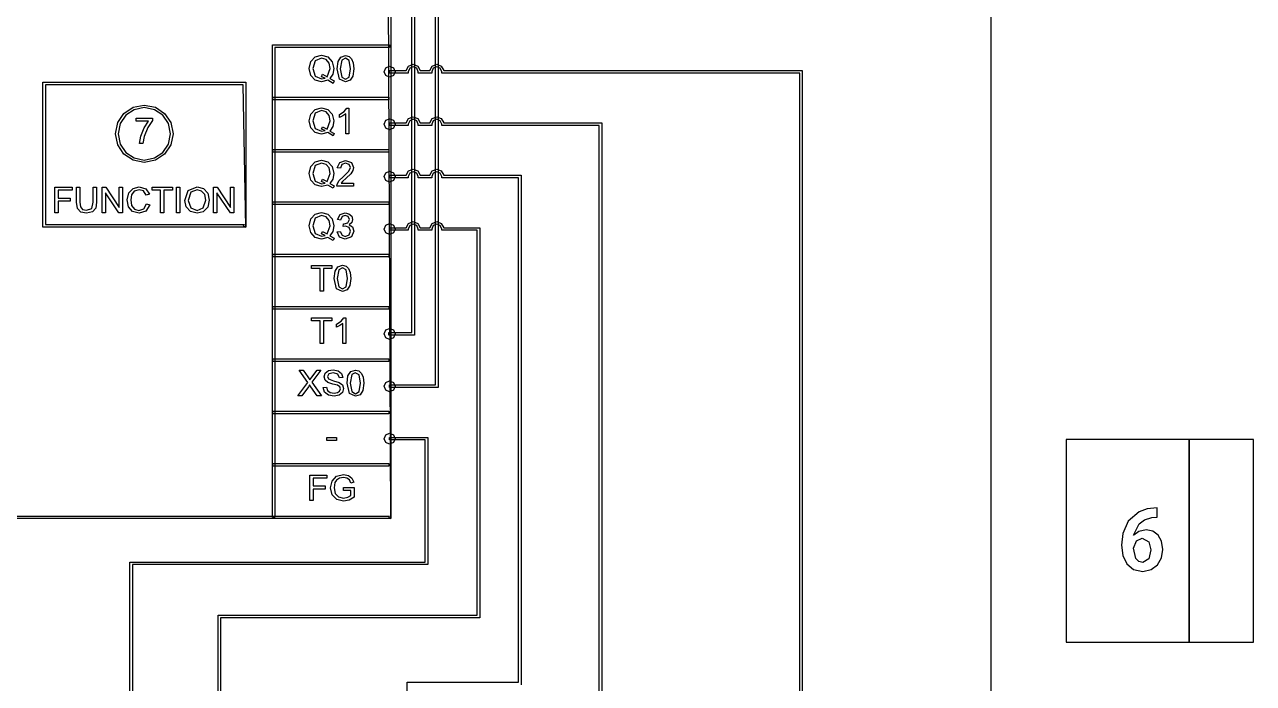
# Model space of a CAD drawing. Extents: x 18 to 210, y 9 to 277.
# Drawn here: x 125.2 to 209.9, y 181.2 to 226.7 of the extents above; entities that cross this region are included whole.
import ezdxf

# ---------------------------------------------------------------- set-up
doc = ezdxf.new("R2010")
doc.units = 0

msp = doc.modelspace()

# ---------------------------------------------------------------- linework, layer by layer
at = {"layer": '1'}
for p, q in [((191.833077, 136.425939), (191.833077, 250.838576)), ((205.485547, 198.083412), (196.997732, 198.083412)), ((196.997732, 198.083412), (196.997732, 184.092277)), ((205.485547, 184.092277), (205.485547, 198.083412)), ((209.909371, 198.083412), (205.485547, 198.083412)), ((205.485547, 198.083412), (205.485547, 184.092277)), ((209.909371, 184.092277), (209.909371, 198.083412)), ((202.582839, 193.296527), (202.029701, 193.102474)), ((203.271676, 193.366992), (202.582839, 193.296527)), ((203.271676, 192.722072), (203.271676, 193.366992)), ((201.276454, 192.44767), (200.903803, 191.610708)), ((202.029701, 193.102474), (201.276454, 192.44767)), ((202.020593, 192.255952), (202.39221, 192.539784)), ((202.39221, 192.539784), (202.903741, 192.697268)), ((202.903741, 192.697268), (203.271676, 192.722072)), ((200.903803, 191.610708), (200.803615, 190.799712)), ((201.642839, 191.473573), (202.020593, 192.255952)), ((202.014391, 191.746939), (201.659375, 191.473572)), ((202.502733, 191.849775), (202.014391, 191.746939)), ((202.963944, 191.758308), (202.502733, 191.849775)), ((203.333688, 191.493209), (202.963944, 191.758308)), ((200.803615, 190.799712), (200.89941, 190.076632)), ((201.630436, 190.576472), (201.841276, 191.10357)), ((201.659375, 191.473572), (201.642839, 191.473573)), ((201.841276, 191.10357), (202.23815, 191.271002)), ((202.23815, 191.271002), (202.685667, 191.03174)), ((202.685667, 191.03174), (202.841729, 190.460717)), ((203.579409, 191.068429), (203.333688, 191.493209)), ((203.66855, 190.497923), (203.579409, 191.068429)), ((200.89941, 190.076632), (201.182403, 189.501603)), ((201.804586, 189.876258), (201.630436, 190.576472)), ((202.005413, 189.665483), (201.804586, 189.876258)), ((202.697036, 189.844735), (202.279491, 189.588421)), ((202.841729, 190.460717), (202.697036, 189.844735)), ((203.300098, 189.440625), (203.57366, 189.923153)), ((203.57366, 189.923153), (203.66855, 190.497923)), ((201.182403, 189.501603), (201.646004, 189.121912)), ((201.646004, 189.121912), (202.283625, 188.98484)), ((202.279491, 189.588421), (202.005413, 189.665483)), ((202.279491, 189.588421), (202.279491, 189.588421)), ((202.283625, 188.98484), (202.864531, 189.108476)), ((202.864531, 189.108476), (203.300098, 189.440625)), ((196.997732, 184.092277), (205.485547, 184.092277)), ((205.485547, 184.092277), (209.909371, 184.092277))]:
    msp.add_line(p, q, dxfattribs=at)
at = {"layer": 'Layer 1'}
for p, q in [((153.500835, 201.850194), (153.500835, 248.455341)), ((153.677223, 248.455341), (153.677223, 201.673806)), ((151.876259, 205.468398), (151.876259, 233.988903)), ((152.052648, 234.165291), (152.052648, 205.29201)), ((150.428385, 233.052523), (150.428385, 192.62993)), ((150.428385, 192.62993), (150.252684, 232.876134)), ((142.256068, 192.718949), (142.256068, 225.321194)), ((142.256068, 225.321194), (150.341, 225.321194)), ((150.341, 225.144806), (142.432456, 225.144806)), ((142.432456, 225.144806), (142.432456, 192.718949)), ((145.20645, 224.495041), (145.64536, 224.607177)), ((145.64536, 224.607177), (146.086682, 224.490218)), ((146.971657, 224.479365), (147.292399, 224.583062)), ((147.292399, 224.583062), (147.541999, 224.525185)), ((150.341, 225.321194), (150.341, 225.144806)), ((144.79889, 223.691997), (144.905, 224.168277)), ((144.905, 224.168277), (145.20645, 224.495041)), ((145.212478, 224.226154), (145.04005, 223.691997)), ((145.646566, 224.405813), (145.212478, 224.226154)), ((145.961279, 224.316586), (145.646566, 224.405813)), ((146.174705, 224.068198), (145.961279, 224.316586)), ((146.086682, 224.490218), (146.38572, 224.164659)), ((146.248259, 223.693203), (146.174705, 224.068198)), ((146.38572, 224.164659), (146.489419, 223.693203)), ((146.716027, 223.67994), (146.779935, 224.183952)), ((146.779935, 224.183952), (146.971657, 224.479365)), ((147.051239, 224.276796), (146.9391, 223.67994)), ((147.289987, 224.403402), (147.051239, 224.276796)), ((147.543205, 224.259915), (147.289987, 224.403402)), ((147.541999, 224.525185), (147.719252, 224.359994)), ((147.645698, 223.67994), (147.543205, 224.259915)), ((147.719252, 224.359994), (147.828979, 224.097136)), ((147.828979, 224.097136), (147.86877, 223.67994)), ((149.961235, 223.47), (150.072272, 223.73789)), ((150.072272, 223.73789), (150.34047, 223.848882)), ((150.34047, 223.848882), (150.608052, 223.73789)), ((150.608052, 223.73789), (150.719, 223.47)), ((151.486147, 223.558194), (151.649667, 223.86065)), ((151.649667, 223.86065), (151.965014, 223.986074)), ((151.965014, 223.809686), (151.724909, 223.710483)), ((151.965014, 223.986074), (152.280448, 223.86065)), ((152.205279, 223.710483), (151.965014, 223.809686)), ((152.280448, 223.86065), (152.443882, 223.558194)), ((153.110162, 223.558194), (153.273688, 223.860678)), ((153.273688, 223.860678), (153.589029, 223.986074)), ((153.589029, 223.809686), (153.348924, 223.71045)), ((153.589029, 223.986074), (153.904739, 223.860662)), ((153.829479, 223.710483), (153.589029, 223.809686)), ((153.904739, 223.860662), (154.068585, 223.558194)), ((144.903794, 223.219335), (144.79889, 223.691997)), ((145.205244, 222.893777), (144.903794, 223.219335)), ((145.04005, 223.691997), (145.210067, 223.162664)), ((145.640537, 222.778023), (145.205244, 222.893777)), ((145.210067, 223.162664), (145.646566, 222.978181)), ((146.074624, 222.887748), (145.640537, 222.778023)), ((145.646566, 222.978181), (145.882902, 223.025206)), ((145.651389, 223.126491), (145.708062, 223.296504)), ((145.882902, 223.025206), (145.651389, 223.126491)), ((145.708062, 223.296504), (146.042067, 223.127697)), ((146.042067, 223.127697), (146.248259, 223.693203)), ((146.45445, 222.670709), (146.074624, 222.887748)), ((146.4231, 223.300122), (146.222937, 222.997473)), ((146.222937, 222.997473), (146.523181, 222.833488)), ((146.222937, 222.997473), (146.222937, 222.997473)), ((146.489419, 223.693203), (146.4231, 223.300122)), ((146.890868, 222.9613), (146.716027, 223.67994)), ((146.716027, 223.67994), (146.716027, 223.67994)), ((147.292399, 222.778023), (146.890868, 222.9613)), ((146.9391, 223.67994), (147.040387, 223.099964)), ((146.9391, 223.67994), (146.9391, 223.67994)), ((147.040387, 223.099964), (147.292399, 222.956477)), ((147.292399, 222.956477), (147.543205, 223.10117)), ((147.613141, 222.881719), (147.292399, 222.778023)), ((147.543205, 223.10117), (147.645698, 223.67994)), ((147.804863, 223.177133), (147.613141, 222.881719)), ((147.86877, 223.67994), (147.804863, 223.177133)), ((150.072272, 223.20211), (149.961235, 223.47)), ((150.34047, 223.091118), (150.072272, 223.20211)), ((150.608052, 223.20211), (150.34047, 223.091118)), ((150.341, 223.381806), (150.341, 223.558194)), ((150.341, 223.558194), (151.486147, 223.558194)), ((151.626018, 223.381806), (150.341, 223.381806)), ((150.719, 223.47), (150.608052, 223.20211)), ((151.724909, 223.710483), (151.626018, 223.47)), ((151.626018, 223.47), (151.626018, 223.381806)), ((152.304011, 223.47), (152.205279, 223.710483)), ((152.304011, 223.381806), (152.304011, 223.47)), ((153.250032, 223.381806), (152.304011, 223.381806)), ((152.443882, 223.558194), (153.110162, 223.558194)), ((153.348924, 223.71045), (153.250032, 223.47)), ((153.250032, 223.47), (153.250032, 223.381806)), ((153.928715, 223.47), (153.829479, 223.710483)), ((153.928715, 223.381806), (153.928715, 223.47)), ((178.621727, 223.381806), (153.928715, 223.381806)), ((154.068585, 223.558194), (178.798115, 223.558194)), ((178.621727, 174.145986), (178.621727, 223.381806)), ((178.798115, 223.558194), (178.798115, 174.145986)), ((126.43128, 212.75269), (126.43128, 222.746199)), ((126.43128, 222.746199), (140.412136, 222.746199)), ((140.237127, 222.569811), (126.607668, 222.569811)), ((126.607668, 222.569811), (126.607668, 212.929078)), ((140.412136, 212.75269), (140.237127, 222.569811)), ((140.412136, 222.746199), (140.412136, 212.75269)), ((146.523181, 222.833488), (146.45445, 222.670709)), ((142.282, 221.531806), (142.282, 221.708194)), ((142.282, 221.708194), (150.278049, 221.708194)), ((150.278049, 221.531806), (142.282, 221.531806)), ((150.278049, 221.708194), (150.278049, 221.531806)), ((131.593568, 219.960037), (132.019124, 220.590833)), ((132.143066, 220.466889), (131.755801, 219.892257)), ((132.019124, 220.590833), (132.649937, 221.016306)), ((132.717714, 220.854072), (132.143066, 220.466889)), ((132.649937, 221.016306), (133.421824, 221.172371)), ((133.421824, 220.995982), (132.717714, 220.854072)), ((133.421824, 221.172371), (134.19371, 221.016306)), ((134.125934, 220.854072), (133.421824, 220.995982)), ((134.700582, 220.466889), (134.125934, 220.854072)), ((134.19371, 221.016306), (134.824523, 220.590833)), ((135.087846, 219.892257), (134.700582, 220.466889)), ((134.824523, 220.590833), (135.250079, 219.960037)), ((144.79889, 220.074299), (144.905, 220.550579)), ((144.905, 220.550579), (145.20645, 220.877343)), ((145.212478, 220.608456), (145.04005, 220.074299)), ((145.20645, 220.877343), (145.64536, 220.989479)), ((145.646566, 220.788116), (145.212478, 220.608456)), ((145.64536, 220.989479), (146.086682, 220.872519)), ((145.961279, 220.698889), (145.646566, 220.788116)), ((146.174705, 220.4505), (145.961279, 220.698889)), ((146.086682, 220.872519), (146.38572, 220.546961)), ((146.248259, 220.075505), (146.174705, 220.4505)), ((146.38572, 220.546961), (146.489419, 220.075505)), ((146.882427, 220.52164), (147.200758, 220.729033)), ((146.882427, 220.311836), (146.882427, 220.52164)), ((147.110324, 220.423973), (146.882427, 220.311836)), ((147.316515, 220.573488), (147.110324, 220.423973)), ((147.200758, 220.729033), (147.393686, 220.965364)), ((147.316515, 219.190469), (147.316515, 220.573488)), ((147.393686, 220.965364), (147.533559, 220.965364)), ((147.533559, 220.965364), (147.533559, 219.190469)), ((151.649667, 220.24265), (151.965014, 220.368074)), ((151.965014, 220.368074), (152.280448, 220.24265)), ((153.273688, 220.242678), (153.589029, 220.368074)), ((153.589029, 220.368074), (153.904739, 220.242662)), ((131.437453, 219.188), (131.593568, 219.960037)), ((131.755801, 219.892257), (131.613842, 219.188)), ((132.851962, 220.060152), (132.851962, 220.26875)), ((132.851962, 220.26875), (133.996265, 220.26875)), ((133.717725, 220.060152), (132.851962, 220.060152)), ((133.181145, 219.028012), (133.405424, 219.597136)), ((133.405424, 219.597136), (133.717725, 220.060152)), ((133.661053, 219.622457), (133.405424, 219.009926)), ((133.996265, 220.099942), (133.661053, 219.622457)), ((133.996265, 220.26875), (133.996265, 220.099942)), ((135.229806, 219.188), (135.087846, 219.892257)), ((135.250079, 219.960037), (135.406194, 219.188)), ((144.903794, 219.601637), (144.79889, 220.074299)), ((145.205244, 219.276079), (144.903794, 219.601637)), ((145.04005, 220.074299), (145.210067, 219.544966)), ((145.210067, 219.544966), (145.646566, 219.360483)), ((145.651389, 219.508793), (145.708062, 219.678807)), ((145.882902, 219.407508), (145.651389, 219.508793)), ((145.708062, 219.678807), (146.042067, 219.509999)), ((146.042067, 219.509999), (146.248259, 220.075505)), ((146.4231, 219.682424), (146.222937, 219.379775)), ((146.489419, 220.075505), (146.4231, 219.682424)), ((149.961235, 219.852), (150.072272, 220.11989)), ((150.072272, 219.58411), (149.961235, 219.852)), ((150.072272, 220.11989), (150.34047, 220.230882)), ((150.34047, 219.473118), (150.072272, 219.58411)), ((150.34047, 220.230882), (150.608052, 220.11989)), ((150.608052, 219.58411), (150.34047, 219.473118)), ((150.341, 219.763806), (150.341, 219.940194)), ((150.341, 219.940194), (151.486147, 219.940194)), ((151.626018, 219.763806), (150.341, 219.763806)), ((150.608052, 220.11989), (150.719, 219.852)), ((150.719, 219.852), (150.608052, 219.58411)), ((151.486147, 219.940194), (151.649667, 220.24265)), ((151.724909, 220.092483), (151.626018, 219.852)), ((151.626018, 219.852), (151.626018, 219.763806)), ((151.965014, 220.191686), (151.724909, 220.092483)), ((152.205279, 220.092483), (151.965014, 220.191686)), ((152.304011, 219.852), (152.205279, 220.092483)), ((152.280448, 220.24265), (152.443882, 219.940194)), ((152.304011, 219.763806), (152.304011, 219.852)), ((153.250032, 219.763806), (152.304011, 219.763806)), ((152.443882, 219.940194), (153.110162, 219.940194)), ((153.110162, 219.940194), (153.273688, 220.242678)), ((153.348924, 220.09245), (153.250032, 219.852)), ((153.250032, 219.852), (153.250032, 219.763806)), ((153.589029, 220.191686), (153.348924, 220.09245)), ((153.829479, 220.092483), (153.589029, 220.191686)), ((153.928715, 219.852), (153.829479, 220.092483)), ((153.904739, 220.242662), (154.068585, 219.940194)), ((153.928715, 219.763806), (153.928715, 219.852)), ((164.789699, 219.763806), (153.928715, 219.763806)), ((154.068585, 219.940194), (164.966087, 219.940194)), ((164.789699, 162.534007), (164.789699, 219.763806)), ((164.966087, 219.940194), (164.966087, 162.534007)), ((131.593565, 218.416105), (131.437453, 219.188)), ((131.613842, 219.188), (131.755804, 218.483898)), ((133.099151, 218.524), (133.181145, 219.028012)), ((133.405424, 219.009926), (133.322224, 218.524)), ((135.087843, 218.483898), (135.229806, 219.188)), ((135.406194, 219.188), (135.250082, 218.416105)), ((145.640537, 219.160325), (145.205244, 219.276079)), ((146.074624, 219.27005), (145.640537, 219.160325)), ((145.646566, 219.360483), (145.882902, 219.407508)), ((146.45445, 219.053012), (146.074624, 219.27005)), ((146.222937, 219.379775), (146.523181, 219.215791)), ((146.222937, 219.379775), (146.222937, 219.379775)), ((146.523181, 219.215791), (146.45445, 219.053012)), ((147.533559, 219.190469), (147.316515, 219.190469)), ((132.019117, 217.785293), (131.593565, 218.416105)), ((131.755804, 218.483898), (132.143073, 217.90925)), ((132.143073, 217.90925), (132.717722, 217.52198)), ((133.322224, 218.524), (133.099151, 218.524)), ((134.125925, 217.52198), (134.700574, 217.90925)), ((134.700574, 217.90925), (135.087843, 218.483898)), ((135.250082, 218.416105), (134.82453, 217.785293)), ((142.282, 217.919806), (142.282, 218.096194)), ((142.282, 218.096194), (150.278049, 218.096194)), ((150.278049, 217.919806), (142.282, 217.919806)), ((150.278049, 218.096194), (150.278049, 217.919806)), ((132.649929, 217.359742), (132.019117, 217.785293)), ((133.421824, 217.203629), (132.649929, 217.359742)), ((132.717722, 217.52198), (133.421824, 217.380018)), ((133.421824, 217.380018), (134.125925, 217.52198)), ((133.421824, 217.380018), (133.421824, 217.380018)), ((134.193718, 217.359742), (133.421824, 217.203629)), ((133.421824, 217.203629), (133.421824, 217.203629)), ((134.82453, 217.785293), (134.193718, 217.359742)), ((144.905, 216.932881), (145.20645, 217.259645)), ((145.212478, 216.990758), (145.04005, 216.456602)), ((145.20645, 217.259645), (145.64536, 217.371782)), ((145.646566, 217.170418), (145.212478, 216.990758)), ((145.64536, 217.371782), (146.086682, 217.254822)), ((145.961279, 217.081191), (145.646566, 217.170418)), ((146.174705, 216.832802), (145.961279, 217.081191)), ((146.086682, 217.254822), (146.38572, 216.929264)), ((146.729292, 216.836419), (146.901721, 217.216237)), ((146.901721, 217.216237), (147.303251, 217.347666)), ((147.047622, 217.073956), (146.952364, 216.81351)), ((147.298428, 217.168006), (147.047622, 217.073956)), ((147.538382, 217.078779), (147.298428, 217.168006)), ((147.303251, 217.347666), (147.705988, 217.206591)), ((147.631228, 216.861741), (147.538382, 217.078779)), ((147.705988, 217.206591), (147.854301, 216.856917)), ((144.79889, 216.456602), (144.905, 216.932881)), ((144.903794, 215.98394), (144.79889, 216.456602)), ((145.04005, 216.456602), (145.210067, 215.927268)), ((146.042067, 215.892301), (146.248259, 216.457807)), ((146.248259, 216.457807), (146.174705, 216.832802)), ((146.38572, 216.929264), (146.489419, 216.457807)), ((146.489419, 216.457807), (146.4231, 216.064726)), ((146.952364, 216.81351), (146.729292, 216.836419)), ((146.8559, 215.958618), (147.140469, 216.226299)), ((147.332191, 216.121397), (147.081385, 215.89833)), ((147.140469, 216.226299), (147.529942, 216.600088)), ((147.666197, 216.432486), (147.332191, 216.121397)), ((147.529942, 216.600088), (147.631228, 216.861741)), ((147.810892, 216.648319), (147.666197, 216.432486)), ((147.854301, 216.856917), (147.810892, 216.648319)), ((149.961235, 216.234), (150.072272, 216.50189)), ((150.072272, 215.96611), (149.961235, 216.234)), ((150.072272, 216.50189), (150.34047, 216.612882)), ((150.34047, 216.612882), (150.608052, 216.50189)), ((150.341, 216.145806), (150.341, 216.322194)), ((150.341, 216.322194), (151.486147, 216.322194)), ((151.626018, 216.145806), (150.341, 216.145806)), ((150.608052, 216.50189), (150.719, 216.234)), ((150.719, 216.234), (150.608052, 215.96611)), ((151.486147, 216.322194), (151.649746, 216.624252)), ((151.724876, 216.474138), (151.626018, 216.234)), ((151.626018, 216.234), (151.626018, 216.145806)), ((151.649746, 216.624252), (151.965014, 216.749385)), ((151.965014, 216.572997), (151.724876, 216.474138)), ((151.965014, 216.749385), (152.28037, 216.624252)), ((152.205312, 216.474138), (151.965014, 216.572997)), ((152.304011, 216.234), (152.205312, 216.474138)), ((152.28037, 216.624252), (152.443882, 216.322194)), ((152.304011, 216.145806), (152.304011, 216.234)), ((153.250032, 216.145806), (152.304011, 216.145806)), ((152.443882, 216.322194), (153.110162, 216.322194)), ((153.110162, 216.322194), (153.273767, 216.62428)), ((153.348891, 216.474105), (153.250032, 216.234)), ((153.250032, 216.234), (153.250032, 216.145806)), ((153.273767, 216.62428), (153.589029, 216.749385)), ((153.589029, 216.572997), (153.348891, 216.474105)), ((153.589029, 216.749385), (153.90466, 216.624264)), ((153.829512, 216.474138), (153.589029, 216.572997)), ((153.928715, 216.234), (153.829512, 216.474138)), ((153.90466, 216.624264), (154.068585, 216.322194)), ((153.928715, 216.145806), (153.928715, 216.234)), ((159.233461, 216.145806), (153.928715, 216.145806)), ((154.068585, 216.322194), (159.409849, 216.322194)), ((159.233461, 181.337327), (159.233461, 216.145806)), ((159.409849, 216.322194), (159.409849, 181.160938)), ((127.245484, 213.731469), (127.245484, 215.499129)), ((127.245484, 215.499129), (128.438018, 215.499129)), ((128.438018, 215.290531), (127.479409, 215.290531)), ((127.479409, 215.290531), (127.479409, 214.743111)), ((128.438018, 215.499129), (128.438018, 215.290531)), ((128.745645, 214.477841), (128.745645, 215.499129)), ((128.745645, 215.499129), (128.97957, 215.499129)), ((128.97957, 215.499129), (128.97957, 214.479047)), ((129.902006, 215.499129), (130.13593, 215.499129)), ((129.902006, 214.479047), (129.902006, 215.499129)), ((130.13593, 215.499129), (130.13593, 214.477841)), ((130.52233, 213.731469), (130.52233, 215.499129)), ((130.52233, 215.499129), (130.762284, 215.499129)), ((130.762284, 215.499129), (131.690748, 214.111287)), ((131.690748, 214.111287), (131.690748, 215.499129)), ((131.690748, 215.499129), (131.915027, 215.499129)), ((131.915027, 215.499129), (131.915027, 213.731469)), ((132.344834, 215.109665), (132.645078, 215.42196)), ((132.645078, 215.42196), (133.074342, 215.529274)), ((133.069519, 215.329116), (132.728278, 215.231448)), ((133.363734, 215.241094), (133.069519, 215.329116)), ((133.074342, 215.529274), (133.520487, 215.394227)), ((133.520487, 215.394227), (133.772499, 215.014409)), ((133.957531, 215.290531), (133.957531, 215.499129)), ((133.957531, 215.499129), (135.358668, 215.499129)), ((134.539931, 215.290531), (133.957531, 215.290531)), ((134.539931, 213.731469), (134.539931, 215.290531)), ((135.358668, 215.290531), (134.773856, 215.290531)), ((134.773856, 215.290531), (134.773856, 213.731469)), ((135.358668, 215.499129), (135.358668, 215.290531)), ((135.638561, 213.731469), (135.638561, 215.499129)), ((135.638561, 215.499129), (135.872486, 215.499129)), ((135.872486, 215.499129), (135.872486, 213.731469)), ((136.213894, 214.59239), (136.450231, 215.280885)), ((136.450231, 215.280885), (137.060365, 215.530479)), ((137.061571, 215.329117), (136.633512, 215.157898)), ((137.060365, 215.530479), (137.501687, 215.41352)), ((137.376284, 215.23989), (137.061571, 215.329117)), ((137.501687, 215.41352), (137.800725, 215.086756)), ((138.203629, 213.731471), (138.203629, 215.499129)), ((138.203629, 215.499129), (138.443583, 215.499129)), ((138.443583, 215.499129), (139.372047, 214.111287)), ((139.372047, 214.111287), (139.372047, 215.499129)), ((139.372047, 215.499129), (139.596326, 215.499129)), ((139.596326, 215.499129), (139.596326, 213.731469)), ((145.205244, 215.658381), (144.903794, 215.98394)), ((145.640537, 215.542628), (145.205244, 215.658381)), ((145.210067, 215.927268), (145.646566, 215.742785)), ((146.074624, 215.652353), (145.640537, 215.542628)), ((145.646566, 215.742785), (145.882902, 215.78981)), ((145.651389, 215.891095), (145.708062, 216.061109)), ((145.882902, 215.78981), (145.651389, 215.891095)), ((145.708062, 216.061109), (146.042067, 215.892301)), ((146.45445, 215.435314), (146.074624, 215.652353)), ((146.4231, 216.064726), (146.222937, 215.762078)), ((146.222937, 215.762078), (146.523181, 215.598093)), ((146.222937, 215.762078), (146.222937, 215.762078)), ((146.523181, 215.598093), (146.45445, 215.435314)), ((146.688294, 215.572772), (146.713616, 215.723493)), ((147.856713, 215.572772), (146.688294, 215.572772)), ((146.713616, 215.723493), (146.8559, 215.958618)), ((147.081385, 215.89833), (146.989744, 215.78137)), ((146.989744, 215.78137), (147.856713, 215.78137)), ((147.856713, 215.78137), (147.856713, 215.572772)), ((150.34047, 215.855118), (150.072272, 215.96611)), ((150.608052, 215.96611), (150.34047, 215.855118)), ((127.479409, 214.743111), (128.308998, 214.743111)), ((128.308998, 214.534513), (127.479409, 214.534513)), ((127.479409, 214.534513), (127.479409, 213.731469)), ((128.308998, 214.743111), (128.308998, 214.534513)), ((128.81317, 214.034118), (128.745645, 214.477841)), ((128.97957, 214.479047), (129.021773, 214.13902)), ((129.792278, 214.029295), (129.902006, 214.479047)), ((130.13593, 214.477841), (130.07564, 214.054616)), ((131.675073, 213.731469), (130.746608, 215.120517)), ((130.746608, 215.120517), (130.746608, 213.731469)), ((132.23993, 214.628563), (132.344834, 215.109665)), ((132.332776, 214.154695), (132.23993, 214.628563)), ((132.536556, 214.96859), (132.481089, 214.629768)), ((132.481089, 214.629768), (132.546202, 214.235482)), ((132.728278, 215.231448), (132.536556, 214.96859)), ((133.542192, 214.96015), (133.363734, 215.241094)), ((133.772499, 215.014409), (133.542192, 214.96015)), ((136.315182, 214.151078), (136.213894, 214.59239)), ((136.213894, 214.59239), (136.213894, 214.59239)), ((136.633512, 215.157898), (136.455054, 214.588774)), ((136.455054, 214.588774), (136.626277, 214.084762)), ((136.455054, 214.588774), (136.455054, 214.588774)), ((137.58971, 214.990296), (137.376284, 215.23989)), ((137.49204, 214.087173), (137.663264, 214.614095)), ((137.663264, 214.614095), (137.58971, 214.990296)), ((137.904423, 214.612888), (137.795901, 214.131785)), ((137.800725, 215.086756), (137.904423, 214.612888)), ((139.356372, 213.731469), (138.427907, 215.120517)), ((138.427907, 215.120517), (138.427907, 213.731469)), ((142.282, 214.306806), (142.282, 214.483194)), ((142.282, 214.483194), (150.278049, 214.483194)), ((150.278049, 214.483194), (150.278049, 214.306806)), ((127.479409, 213.731469), (127.245484, 213.731469)), ((129.038654, 213.786935), (128.81317, 214.034118)), ((129.021773, 214.13902), (129.16888, 213.971418)), ((129.445008, 213.701325), (129.038654, 213.786935)), ((129.16888, 213.971418), (129.42451, 213.912335)), ((129.42451, 213.912335), (129.792278, 214.029295)), ((129.857391, 213.798993), (129.445008, 213.701325)), ((130.07564, 214.054616), (129.857391, 213.798993)), ((130.746608, 213.731469), (130.52233, 213.731469)), ((131.915027, 213.731469), (131.675073, 213.731469)), ((132.605287, 213.817079), (132.332776, 214.154695)), ((132.546202, 214.235482), (132.751188, 213.984681)), ((133.070725, 213.701325), (132.605287, 213.817079)), ((132.751188, 213.984681), (133.051432, 213.901483)), ((133.051432, 213.901483), (133.384232, 214.014825)), ((133.537369, 213.852047), (133.070725, 213.701325)), ((133.384232, 214.014825), (133.568719, 214.351235)), ((133.802644, 214.292153), (133.537369, 213.852047)), ((133.568719, 214.351235), (133.802644, 214.292153)), ((133.568719, 214.351235), (133.568719, 214.351235)), ((134.773856, 213.731469), (134.539931, 213.731469)), ((135.872486, 213.731469), (135.638561, 213.731469)), ((136.613014, 213.821902), (136.315182, 214.151078)), ((137.059159, 213.701325), (136.613014, 213.821902)), ((136.626277, 214.084762), (137.057953, 213.901485)), ((137.057953, 213.901485), (137.49204, 214.087173)), ((137.488423, 213.809844), (137.059159, 213.701325)), ((137.795901, 214.131785), (137.488423, 213.809844)), ((138.427907, 213.731469), (138.203629, 213.731471)), ((139.596326, 213.731469), (139.356372, 213.731469)), ((150.278049, 214.306806), (142.282, 214.306806)), ((144.905, 213.315184), (145.20645, 213.641947)), ((145.20645, 213.641947), (145.64536, 213.754084)), ((145.64536, 213.754084), (146.086682, 213.637124)), ((146.086682, 213.637124), (146.38572, 213.311566)), ((146.738936, 213.271789), (146.919806, 213.609405)), ((146.919806, 213.609405), (147.270693, 213.729982)), ((147.270693, 213.729982), (147.537175, 213.667282)), ((147.537175, 213.667282), (147.722868, 213.498475)), ((140.323941, 212.75269), (126.43128, 212.75269)), ((126.607668, 212.929078), (140.323941, 212.929078)), ((140.323941, 212.929078), (140.235747, 212.840884)), ((140.235747, 212.840884), (140.412136, 212.75269)), ((140.412136, 212.75269), (140.323941, 212.75269)), ((144.79889, 212.838904), (144.905, 213.315184)), ((144.903794, 212.366242), (144.79889, 212.838904)), ((145.212478, 213.373061), (145.04005, 212.838904)), ((145.04005, 212.838904), (145.210067, 212.309571)), ((145.646566, 213.55272), (145.212478, 213.373061)), ((145.961279, 213.463493), (145.646566, 213.55272)), ((146.174705, 213.215104), (145.961279, 213.463493)), ((146.042067, 212.274604), (146.248259, 212.84011)), ((146.248259, 212.84011), (146.174705, 213.215104)), ((146.38572, 213.311566), (146.489419, 212.84011)), ((146.489419, 212.84011), (146.4231, 212.447029)), ((146.95598, 213.233205), (146.738936, 213.271789)), ((147.064502, 213.471947), (146.95598, 213.233205)), ((147.275517, 213.551528), (147.064502, 213.471947)), ((147.145291, 212.79188), (147.169407, 212.982392)), ((147.298428, 212.815995), (147.145291, 212.79188)), ((147.169407, 212.982392), (147.204375, 212.979993)), ((147.204375, 212.979993), (147.453975, 213.052339)), ((147.48412, 213.473153), (147.275517, 213.551528)), ((147.546822, 212.718328), (147.298428, 212.815995)), ((147.453975, 213.052339), (147.564908, 213.275407)), ((147.564908, 213.275407), (147.48412, 213.473153)), ((147.726485, 213.061985), (147.54441, 212.91247)), ((147.54441, 212.91247), (147.787981, 212.761749)), ((147.644492, 212.47235), (147.546822, 212.718328)), ((147.722868, 213.498475), (147.787981, 213.270584)), ((147.787981, 213.270584), (147.726485, 213.061985)), ((147.787981, 212.761749), (147.874798, 212.477187)), ((149.961235, 212.616), (150.072272, 212.883581)), ((150.072272, 212.883581), (150.34047, 212.99453)), ((150.34047, 212.99453), (150.608052, 212.883581)), ((150.608052, 212.883581), (150.719, 212.616)), ((151.486147, 212.704194), (151.649746, 213.006252)), ((151.724876, 212.856138), (151.626018, 212.616)), ((151.649746, 213.006252), (151.965014, 213.131385)), ((151.965014, 212.954997), (151.724876, 212.856138)), ((151.965014, 213.131385), (152.28037, 213.006252)), ((152.205312, 212.856138), (151.965014, 212.954997)), ((152.304011, 212.616), (152.205312, 212.856138)), ((152.28037, 213.006252), (152.443882, 212.704194)), ((153.110162, 212.704194), (153.273767, 213.00628)), ((153.348891, 212.856105), (153.250032, 212.616)), ((153.273767, 213.00628), (153.589029, 213.131385)), ((153.589029, 212.954997), (153.348891, 212.856105)), ((153.589029, 213.131385), (153.90466, 213.006264)), ((153.829512, 212.856138), (153.589029, 212.954997)), ((153.928715, 212.616), (153.829512, 212.856138)), ((153.90466, 213.006264), (154.068585, 212.704194)), ((145.205244, 212.040684), (144.903794, 212.366242)), ((145.640537, 211.92493), (145.205244, 212.040684)), ((145.210067, 212.309571), (145.646566, 212.125088)), ((146.074624, 212.034655), (145.640537, 211.92493)), ((145.646566, 212.125088), (145.882902, 212.172113)), ((145.651389, 212.273398), (145.708062, 212.443411)), ((145.882902, 212.172113), (145.651389, 212.273398)), ((145.708062, 212.443411), (146.042067, 212.274604)), ((146.45445, 211.817616), (146.074624, 212.034655)), ((146.4231, 212.447029), (146.222937, 212.14438)), ((146.222937, 212.14438), (146.523181, 211.980395)), ((146.222937, 212.14438), (146.222937, 212.14438)), ((146.523181, 211.980395), (146.45445, 211.817616)), ((146.892073, 212.062401), (146.717232, 212.421721)), ((146.717232, 212.421721), (146.717233, 212.421709)), ((146.717233, 212.421709), (146.934277, 212.450647)), ((147.279134, 211.923738), (146.892073, 212.062401)), ((146.934277, 212.450647), (147.060886, 212.184171)), ((147.060886, 212.184171), (147.280341, 212.103385)), ((147.705986, 212.084105), (147.279134, 211.923738)), ((147.280341, 212.103385), (147.538382, 212.209493)), ((147.538382, 212.209493), (147.644492, 212.47235)), ((147.874798, 212.477187), (147.705986, 212.084105)), ((150.072272, 212.347801), (149.961235, 212.616)), ((150.34047, 212.236765), (150.072272, 212.347801)), ((150.608052, 212.347801), (150.34047, 212.236765)), ((150.341, 212.527806), (150.341, 212.704194)), ((150.341, 212.704194), (151.486147, 212.704194)), ((151.626018, 212.527806), (150.341, 212.527806)), ((150.719, 212.616), (150.608052, 212.347801)), ((151.626018, 212.616), (151.626018, 212.527806)), ((152.304011, 212.527806), (152.304011, 212.616)), ((153.250032, 212.527806), (152.304011, 212.527806)), ((152.443882, 212.704194), (153.110162, 212.704194)), ((153.250032, 212.616), (153.250032, 212.527806)), ((153.928715, 212.527806), (153.928715, 212.616)), ((156.382306, 212.527806), (153.928715, 212.527806)), ((154.068585, 212.704194), (156.558695, 212.704194)), ((156.382306, 185.953087), (156.382306, 212.527806)), ((156.558695, 212.704194), (156.558695, 185.776698)), ((142.282, 210.694806), (142.282, 210.871194)), ((142.282, 210.871194), (150.278049, 210.871194)), ((150.278049, 210.694806), (142.282, 210.694806)), ((150.278049, 210.871194), (150.278049, 210.694806)), ((144.955624, 209.896438), (144.955624, 210.105036)), ((144.955624, 210.105036), (146.356762, 210.105036)), ((145.538025, 209.896438), (144.955624, 209.896438)), ((145.538025, 208.337377), (145.538025, 209.896438)), ((146.356762, 209.896438), (145.77195, 209.896438)), ((145.77195, 209.896438), (145.77195, 208.337377)), ((146.356762, 210.105036), (146.356762, 209.896438)), ((146.508593, 209.209149), (146.5725, 209.713161)), ((146.5725, 209.713161), (146.764222, 210.008575)), ((146.843805, 209.806005), (146.731665, 209.209149)), ((146.764222, 210.008575), (147.084964, 210.112271)), ((147.082553, 209.932611), (146.843805, 209.806005)), ((147.33577, 209.789124), (147.082553, 209.932611)), ((147.084964, 210.112271), (147.334564, 210.054394)), ((147.334564, 210.054394), (147.511817, 209.889204)), ((147.438263, 209.209149), (147.33577, 209.789124)), ((147.511817, 209.889204), (147.621544, 209.626345)), ((147.621544, 209.626345), (147.661336, 209.209149)), ((146.683433, 208.490509), (146.508593, 209.209149)), ((146.508593, 209.209149), (146.508593, 209.209149)), ((147.084964, 208.307232), (146.683433, 208.490509)), ((146.731665, 209.209149), (146.832953, 208.629173)), ((146.731665, 209.209149), (146.731665, 209.209149)), ((146.832953, 208.629173), (147.084964, 208.485686)), ((147.084964, 208.485686), (147.33577, 208.630379)), ((147.33577, 208.630379), (147.438263, 209.209149)), ((147.597428, 208.706342), (147.405707, 208.410929)), ((147.661336, 209.209149), (147.597428, 208.706342)), ((145.77195, 208.337377), (145.538025, 208.337377)), ((147.405707, 208.410929), (147.084964, 208.307232)), ((142.282, 207.081806), (142.282, 207.258194)), ((142.282, 207.258194), (150.278049, 207.258194)), ((150.278049, 207.081806), (142.282, 207.081806)), ((150.278049, 207.258194), (150.278049, 207.081806)), ((144.955624, 206.278741), (144.955624, 206.487339)), ((144.955624, 206.487339), (146.356762, 206.487339)), ((145.538025, 206.278741), (144.955624, 206.278741)), ((145.538025, 204.719679), (145.538025, 206.278741)), ((146.356762, 206.278741), (145.77195, 206.278741)), ((145.77195, 206.278741), (145.77195, 204.719679)), ((146.356762, 206.487339), (146.356762, 206.278741)), ((146.674993, 206.05085), (146.993324, 206.258242)), ((146.674993, 205.841046), (146.674993, 206.05085)), ((146.902889, 205.953182), (146.674993, 205.841046)), ((147.10908, 206.102698), (146.902889, 205.953182)), ((146.993324, 206.258242), (147.186251, 206.494573)), ((147.10908, 204.719679), (147.10908, 206.102698)), ((147.186251, 206.494573), (147.326124, 206.494573)), ((147.326124, 206.494573), (147.326124, 204.719679)), ((149.961235, 205.38), (150.072272, 205.64789)), ((150.072272, 205.11211), (149.961235, 205.38)), ((150.072272, 205.64789), (150.34047, 205.758882)), ((150.34047, 205.001118), (150.072272, 205.11211)), ((150.27843, 205.29201), (150.27843, 205.468398)), ((150.27843, 205.468398), (151.876259, 205.468398)), ((152.052648, 205.29201), (150.27843, 205.29201)), ((150.34047, 205.758882), (150.608052, 205.64789)), ((150.608052, 205.11211), (150.34047, 205.001118)), ((150.608052, 205.64789), (150.719, 205.38)), ((150.719, 205.38), (150.608052, 205.11211)), ((145.77195, 204.719679), (145.538025, 204.719679)), ((147.326124, 204.719679), (147.10908, 204.719679)), ((142.282, 203.468806), (142.282, 203.645194)), ((142.282, 203.645194), (150.278049, 203.645194)), ((150.278049, 203.468806), (142.282, 203.468806)), ((150.278049, 203.645194), (150.278049, 203.468806)), ((144.698334, 202.02319), (144.095435, 202.869641)), ((144.095435, 202.869641), (144.373974, 202.869641)), ((144.373974, 202.869641), (144.694717, 202.416271)), ((145.587007, 202.869641), (144.966021, 202.036454)), ((144.976873, 202.400596), (145.332584, 202.869641)), ((145.332584, 202.869641), (145.587007, 202.869641)), ((145.829392, 202.412655), (145.905357, 202.662249)), ((145.905357, 202.662249), (146.127224, 202.839497)), ((146.15134, 202.615225), (146.054876, 202.42833)), ((146.127224, 202.839497), (146.451584, 202.899786)), ((146.46123, 202.6936), (146.15134, 202.615225)), ((146.451584, 202.899786), (146.797648, 202.83588)), ((146.768709, 202.60799), (146.46123, 202.6936)), ((146.8917, 202.354778), (146.768709, 202.60799)), ((146.797648, 202.83588), (147.029161, 202.650191)), ((147.029161, 202.650191), (147.115979, 202.371658)), ((147.464474, 202.477766), (147.656195, 202.773179)), ((147.735778, 202.57061), (147.623639, 201.973754)), ((147.656195, 202.773179), (147.976938, 202.876876)), ((147.974526, 202.697216), (147.735778, 202.57061)), ((148.227744, 202.553729), (147.974526, 202.697216)), ((147.976938, 202.876876), (148.226538, 202.818999)), ((148.226538, 202.818999), (148.40379, 202.653808)), ((148.330237, 201.973754), (148.227744, 202.553729)), ((148.40379, 202.653808), (148.513518, 202.39095)), ((144.014646, 201.101981), (144.698334, 202.02319)), ((144.739331, 201.71813), (144.295598, 201.101981)), ((144.694717, 202.416271), (144.837001, 202.199233)), ((144.823737, 201.850765), (144.739331, 201.71813)), ((144.900908, 201.732599), (144.823737, 201.850765)), ((144.837001, 202.199233), (144.976873, 202.400596)), ((145.345848, 201.101981), (144.900908, 201.732599)), ((144.966021, 202.036454), (145.635239, 201.101981)), ((145.890888, 202.191999), (145.829392, 202.412655)), ((146.080198, 202.028014), (145.890888, 202.191999)), ((146.054876, 202.42833), (146.123607, 202.27158)), ((146.421439, 201.917083), (146.080198, 202.028014)), ((146.123607, 202.27158), (146.4757, 202.144974)), ((146.736152, 201.831473), (146.421439, 201.917083)), ((146.4757, 202.144974), (146.867584, 202.032838)), ((146.895318, 201.726571), (146.736152, 201.831473)), ((146.867584, 202.032838), (147.09548, 201.851972)), ((147.115979, 202.371658), (146.8917, 202.354778)), ((146.94355, 201.581879), (146.895318, 201.726571)), ((147.09548, 201.851972), (147.169034, 201.601172)), ((147.400567, 201.973754), (147.464474, 202.477766)), ((147.575407, 201.255114), (147.400567, 201.973754)), ((147.400567, 201.973754), (147.400567, 201.973754)), ((147.623639, 201.973754), (147.724926, 201.393778)), ((147.623639, 201.973754), (147.623639, 201.973754)), ((148.227744, 201.394984), (148.330237, 201.973754)), ((148.553309, 201.973754), (148.489402, 201.470947)), ((148.513518, 202.39095), (148.553309, 201.973754)), ((149.961235, 201.762), (150.072272, 202.02989)), ((150.072272, 201.49411), (149.961235, 201.762)), ((150.072272, 202.02989), (150.34047, 202.140882)), ((150.34047, 202.140882), (150.608052, 202.02989)), ((150.341, 201.673806), (150.341, 201.850194)), ((150.341, 201.850194), (153.500835, 201.850194)), ((150.608052, 202.02989), (150.719, 201.762)), ((150.719, 201.762), (150.608052, 201.49411)), ((144.295598, 201.101981), (144.014646, 201.101981)), ((145.635239, 201.101981), (145.345848, 201.101981)), ((145.761867, 201.669899), (145.982528, 201.689192)), ((145.858331, 201.351577), (145.761867, 201.669901)), ((145.761867, 201.669901), (145.761867, 201.669899)), ((146.112754, 201.141773), (145.858331, 201.351577)), ((145.982528, 201.689192), (146.054876, 201.470948)), ((146.054876, 201.470948), (146.233334, 201.33349)), ((146.515491, 201.071838), (146.112754, 201.141773)), ((146.233334, 201.33349), (146.504639, 201.281642)), ((146.504639, 201.281642), (146.740976, 201.321432)), ((146.855526, 201.140567), (146.515491, 201.071838)), ((146.740976, 201.321432), (146.892906, 201.429952)), ((147.088245, 201.334696), (146.855526, 201.140567)), ((146.892906, 201.429952), (146.94355, 201.581879)), ((147.169034, 201.601172), (147.088245, 201.334696)), ((147.976938, 201.071837), (147.575407, 201.255114)), ((147.724926, 201.393778), (147.976938, 201.250291)), ((147.976938, 201.250291), (148.227744, 201.394984)), ((148.29768, 201.175533), (147.976938, 201.071837)), ((148.489402, 201.470947), (148.29768, 201.175533)), ((150.34047, 201.383118), (150.072272, 201.49411)), ((150.608052, 201.49411), (150.34047, 201.383118)), ((153.677223, 201.673806), (150.341, 201.673806)), ((142.282, 199.855806), (142.282, 200.032194)), ((142.282, 200.032194), (150.278049, 200.032194)), ((150.278049, 200.032194), (150.278049, 199.855806)), ((150.278049, 199.855806), (142.282, 199.855806)), ((149.961235, 198.144), (150.072272, 198.41189)), ((150.072272, 198.41189), (150.34047, 198.522882)), ((150.34047, 198.522882), (150.608052, 198.41189)), ((150.608052, 198.41189), (150.719, 198.144)), ((146.005892, 198.014822), (146.005892, 198.233066)), ((146.005892, 198.233066), (146.672698, 198.233066)), ((146.672698, 198.014822), (146.005892, 198.014822)), ((146.672698, 198.233066), (146.672698, 198.014822)), ((150.072272, 197.87611), (149.961235, 198.144)), ((150.34047, 197.765118), (150.072272, 197.87611)), ((150.608052, 197.87611), (150.34047, 197.765118)), ((150.341, 198.055806), (150.341, 198.232194)), ((150.341, 198.232194), (152.971669, 198.232194)), ((152.795281, 198.055806), (150.341, 198.055806)), ((150.719, 198.144), (150.608052, 197.87611)), ((152.795281, 189.627743), (152.795281, 198.055806)), ((152.971669, 198.232194), (152.971669, 189.451354)), ((142.282, 196.243806), (142.282, 196.420194)), ((142.282, 196.420194), (150.278049, 196.420194)), ((150.278049, 196.243806), (142.282, 196.243806)), ((150.278049, 196.420194), (150.278049, 196.243806)), ((144.826207, 193.866586), (144.826207, 195.634246)), ((144.826207, 195.634246), (146.018741, 195.634246)), ((146.018741, 195.425648), (145.060132, 195.425648)), ((145.060132, 195.425648), (145.060132, 194.878228)), ((146.018741, 195.634246), (146.018741, 195.425648)), ((146.263421, 194.741969), (146.370737, 195.223072)), ((146.370737, 195.223072), (146.681833, 195.555865)), ((146.572106, 195.112141), (146.504581, 194.756439)), ((146.683039, 195.286978), (146.572106, 195.112141)), ((146.681833, 195.555865), (147.148477, 195.664384)), ((146.872349, 195.414789), (146.683039, 195.286978)), ((147.149683, 195.464226), (146.872349, 195.414789)), ((147.148477, 195.664384), (147.494541, 195.601684)), ((147.393254, 195.417201), (147.149683, 195.464226)), ((147.562066, 195.294212), (147.393254, 195.417201)), ((147.494541, 195.601684), (147.738112, 195.429259)), ((147.660941, 195.081997), (147.562066, 195.294212)), ((147.871956, 195.139873), (147.660941, 195.081997)), ((147.738112, 195.429259), (147.871956, 195.139873)), ((145.060132, 194.878228), (145.889721, 194.878228)), ((145.889721, 194.66963), (145.060132, 194.66963)), ((145.060132, 194.66963), (145.060132, 193.866586)), ((145.889721, 194.878228), (145.889721, 194.66963)), ((146.371943, 194.270513), (146.263421, 194.741969)), ((146.692685, 193.947366), (146.371943, 194.270513)), ((146.504581, 194.756439), (146.585369, 194.360946)), ((146.585369, 194.360946), (146.822911, 194.124615)), ((146.822911, 194.124615), (147.1533, 194.047445)), ((147.149683, 194.767297), (147.898483, 194.768496)), ((147.149683, 194.559904), (147.149683, 194.767297)), ((147.669382, 194.559898), (147.149683, 194.559904)), ((147.1533, 194.047445), (147.449926, 194.105322)), ((147.449926, 194.105322), (147.669382, 194.230722)), ((147.898483, 194.112557), (147.542773, 193.905164)), ((147.669382, 194.230722), (147.669382, 194.559898)), ((147.898483, 194.768496), (147.898483, 194.112557)), ((145.060132, 193.866586), (144.826207, 193.866586)), ((147.166564, 193.836435), (146.692685, 193.947366)), ((147.542773, 193.905164), (147.166564, 193.836435)), ((150.340191, 192.62993), (116.414343, 192.62993)), ((116.590731, 192.806318), (150.340191, 192.806318)), ((142.432456, 192.718949), (142.256068, 192.718949)), ((150.340191, 192.806318), (150.251996, 192.718124)), ((150.251996, 192.718124), (150.428385, 192.62993)), ((150.428385, 192.62993), (150.340191, 192.62993)), ((132.422409, 143.681295), (132.422409, 189.627743)), ((132.422409, 189.627743), (152.795281, 189.627743)), ((152.971669, 189.451354), (132.598797, 189.451354)), ((132.598797, 189.451354), (132.598797, 143.681295)), ((138.507812, 162.634664), (138.507812, 185.953087)), ((138.507812, 185.953087), (156.382306, 185.953087)), ((156.558695, 185.776698), (138.684201, 185.776698)), ((138.684201, 185.776698), (138.684201, 162.634664)), ((151.560561, 174.246647), (151.560561, 181.337327)), ((151.560561, 181.337327), (159.233461, 181.337327))]:
    msp.add_line(p, q, dxfattribs=at)

doc.saveas('drawing.dxf')
